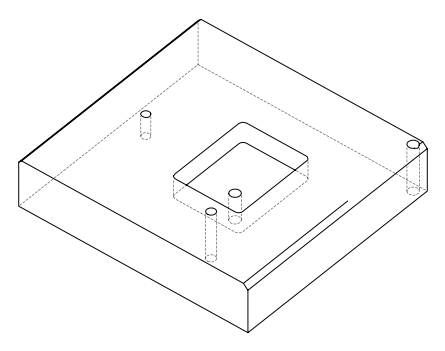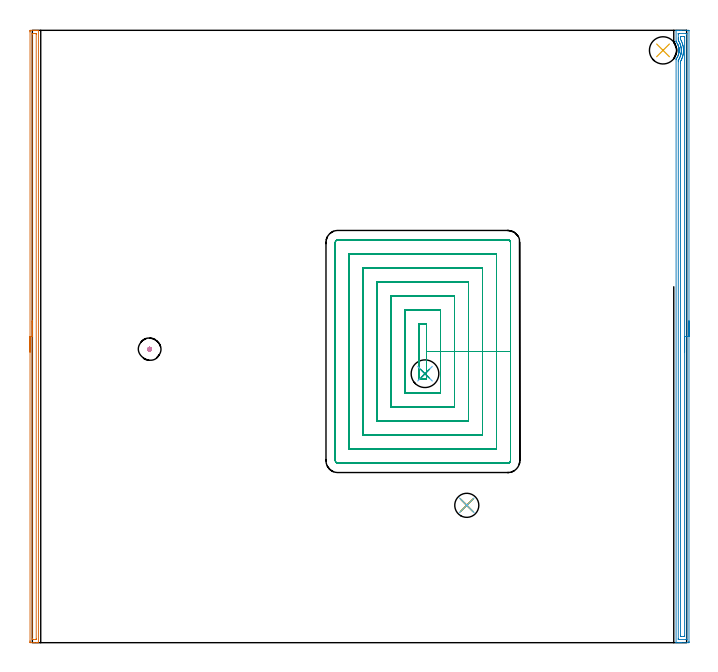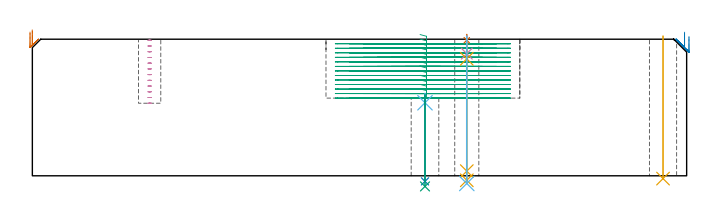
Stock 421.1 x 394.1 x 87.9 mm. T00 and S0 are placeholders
(PLAN: 12 operations, 8 tool changes, 75.2 min)
(1 AREA_MILL | FG_CHAMFER_SURFACE | UGT0205_001 | 6.5 min | 5745 mm3)
(2 AREA_MILL_1 | FG_CHAMFER_SURFACE_1 | UGT0205_001 | 9.71 min | 13578 mm3)
(3 MILL_RECTANGULAR_POCKET | POCKET_RECTANGULAR_STRAIGHT | NXT0201_011 | Follow Part, ap 3, ae 75% | 56.68 min | 734524 mm3)
(4 MILL_BLIND_HOLE_FROM_SOLID_MATERIAL | STEP1POCKET | NXT0201_011 | Spiral | 0.53 min | 6594 mm3)
(5 INDEXABLE_INSERT_DRILL_THROUGH_HOLE_FROM_SOLID | STEP1HOLE | NXT0302_006 | 0.37 min | 21102 mm3)
(6 SPOT_DRILL | STEP1HOLE_1 | NXT0321_9005460120000 | 0.06 min | 195 mm3)
(7 SPOT_DRILL_1 | STEP1HOLE_2 | NXT0321_9005460120000 | 0.03 min | 25 mm3)
(8 DRILL_THROUGH_HOLE_INTO_CENTER | STEP1HOLE_1 | NXT0301_086 | 0.23 min | 4973 mm3)
(9 DRILL_TO_ENLARGE_THROUGH_HOLE | STEP1HOLE_1 | UGT0301_248 | 0.24 min | 7245 mm3)
(10 DRILL_BLIND_HOLE_INTO_CENTER | STEP1HOLE_2 | NXT0301_033 | 0.05 min | 234 mm3)
(11 GUN_DRILL_THROUGH_HOLE | STEP1HOLE_2 | UGT0307_002 | 0.44 min | 2216 mm3)
(12 SPADE_DRILL_TO_ENLARGE_THROUGH_HOLE | STEP1HOLE_2 | UGT0306_006 | 0.38 min | 14101 mm3)
(TOOL UGT0205_001 | Chamfer Mill 20 x 3 x 45 deg. | D20 FL50 Z2)
(TOOL NXT0201_011 | ENDMILL 12mm [2P460-1200-NA 1630] | D12 FL38 Z6)
(TOOL NXT0302_006 | Index. Insert Drill 17.5mm [880-D1750L25-05] | D17.5 PA176 FL88 Z2)
(TOOL NXT0321_9005460120000 | NC Spot Drill, 142deg, 12mm, Carbide, Uncoated | D12 PA142 FL30 Z2)
(TOOL NXT0301_086 | Carbide Drill 11.5mm [860.1-1150-035A1-MM 2214] | D11.5 PA140 FL55 Z2)
(TOOL UGT0301_248 | Twist Drill 17.8 mm | D17.8 PA118 FL130 Z2)
(TOOL NXT0301_033 | Carbide Drill 6.2mm [860.1-0620-031A1-MM 2214] | D6.2 PA140 FL53 Z2)
(TOOL UGT0307_002 | Gun Drill 6 mm | D6 PA130 FL24 Z1)
(TOOL UGT0306_006 | Spade Drill 15.5mm | D15.5 PA132 FL10 Z2)
(OP 1 AREA_MILL)
G17 G21 G94 G90
T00 M6
G54
G17 G0 G90 X-1.5 Y187.05 S1061 M3
G43 Z97.9 H0
Z92.5
G94 G1 Y187.088 Z91.628 F250.
Y187.202 Z90.763
Y187.391 Z89.912
Y187.653 Z89.08
Y187.987 Z88.274
Y188.39 Z87.5
Y188.858 Z86.764
Y189.39 Z86.072
Y189.979 Z85.429
Y190.622 Z84.84
Y191.314 Z84.308
Y192.05 Z83.84
Y192.824 Z83.437
Y193.63 Z83.103
Y194.462 Z82.841
Y195.313 Z82.652
Y196.178 Z82.538
Y197.05 Z82.5
Y393.09
X-1.499 Y393.488 Z82.501
X-1.494 Y393.977 Z82.503
X-1.491 Y394.091 Z82.505
X-1.01 Y394.1 Z82.985
X0.758 Z84.752
X1.315 Z85.312
X1.642 Z85.638
X2.199 Z86.195
X2.526 Z86.521
X3.538 Z87.537
X3.883 Y394.093 Z87.874
X3.897 Y394.091 Z87.888
X3.9 Y393.934 Z87.9
Y0.161
X3.905 Y0.01 Z87.895
X3.883 Y0.008 Z87.874
X3.538 Y0. Z87.537
X3.181 Z87.18
X2.526 Z86.521
X1.315 Z85.312
X0.758 Z84.752
X-1.01 Y0.001 Z82.985
X-1.248 Y0.003 Z82.748
X-1.491 Y0.009 Z82.505
X-1.494 Y0.123 Z82.503
X-1.499 Y0.612 Z82.501
X-1.5 Y1.106 Z82.5
Y197.05
X-0.086 Z83.914
Y391.702
X-0.085 Y391.915 Z83.915
X-0.082 Y392.022 Z83.918
X-0.079 Y392.073 Z83.921
X-0.076 Y392.09 Z83.924
X-0.029 Y392.092 Z83.971
X0.366 Y392.099 Z84.366
X1.642 Y392.1 Z85.642
X2.134 Y392.099 Z86.134
X2.366 Y392.093 Z86.366
X2.473 Y392.09 Z86.473
X2.484 Y391.745 Z86.484
X2.485 Y391.702 Z86.485
X2.486 Y2.397 Z86.486
X2.485 Y2.185 Z86.485
X2.482 Y2.078 Z86.482
X2.479 Y2.027 Z86.479
X2.476 Y2.01 Z86.476
X2.429 Y2.008 Z86.429
X2.034 Y2.001 Z86.034
X0.758 Y2. Z84.758
X0.266 Y2.001 Z84.266
X0.033 Y2.006 Z84.033
X-0.073 Y2.01 Z83.927
X-0.084 Y2.355 Z83.916
X-0.085 Y2.397 Z83.915
X-0.086 Y197.05 Z83.914
Y197.922 Z83.952
Y198.786 Z84.066
Y199.638 Z84.255
Y200.47 Z84.517
Y201.276 Z84.851
Y202.05 Z85.254
Y202.786 Z85.723
Y203.478 Z86.254
Y204.121 Z86.843
Y204.71 Z87.486
Y205.241 Z88.178
Y205.71 Z88.914
Y206.113 Z89.688
Y206.447 Z90.494
Y206.709 Z91.326
Y206.898 Z92.178
Y207.012 Z93.043
Y207.05 Z93.914
G0 Z97.9
M5
M2
(OP 2 AREA_MILL_1)
G17 G21 G94 G90
T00 M6
G54
G17 G0 G90 X422.6 Y207.05 S1061 M3
G43 Z97.9 H0
Z89.6
G94 G1 Y207.012 Z88.728 F250.
Y206.898 Z87.864
Y206.709 Z87.012
Y206.447 Z86.18
Y206.113 Z85.374
Y205.71 Z84.6
Y205.242 Z83.864
Y204.71 Z83.172
Y204.121 Z82.529
Y203.478 Z81.94
Y202.786 Z81.408
Y202.05 Z80.94
Y201.276 Z80.537
Y200.47 Z80.203
Y199.638 Z79.941
Y198.786 Z79.752
Y197.922 Z79.638
Y197.05 Z79.6
Y0.612
X422.597 Y0.303 Z79.602
X422.592 Y0.01 Z79.606
X422.295 Y0. Z79.902
X417.559 Z84.635
X416.998 Z85.199
X416.668 Z85.528
X416.107 Z86.09
X415.777 Z86.418
X414.733 Z87.466
X414.35 Y0.007 Z87.842
X414.303 Y0.01 Z87.888
X414.3 Y0.165 Z87.9
Y375.63
X414.307 Y375.653 Z87.893
X414.316 Y375.678 Z87.883
X414.471 Y375.888 Z87.729
X414.518 Y375.95 Z87.682
X414.809 Y376.374 Z87.391
X415.178 Y376.989 Z87.02
X415.209 Y377.047 Z86.991
X415.323 Y377.269 Z86.875
X415.389 Y377.416 Z86.808
X415.524 Y377.713 Z86.674
X415.704 Y378.163 Z86.495
X415.752 Y378.309 Z86.444
X415.777 Y378.381 Z86.421
X415.823 Y378.519 Z86.375
X415.851 Y378.608 Z86.344
X415.888 Y378.738 Z86.307
X415.934 Y378.904 Z86.26
X415.979 Y379.057 Z86.218
X416.064 Y379.41 Z86.135
X416.117 Y379.732 Z86.081
X416.154 Y379.952 Z86.045
X416.171 Y380.095 Z86.027
X416.207 Y380.398 Z85.991
X416.21 Y380.446 Z85.988
X416.233 Y380.846 Z85.958
Y380.988 Z85.953
X416.237 Y381.016 Z85.956
Y381.035 Z85.955
X416.238 Y381.126 Z85.953
X416.24 Y381.263 Z85.952
X416.241 Y381.293 Z85.953
X416.236 Y381.405 Z85.956
X416.232 Y381.455
X416.225 Y381.74 Z85.971
X416.209 Y381.922 Z85.987
X416.207 Y381.952 Z85.991
X416.204 Y381.991 Z85.995
X416.186 Y382.188 Z86.012
X416.124 Y382.635 Z86.071
X416.099 Y382.773 Z86.095
X416.084 Y382.878 Z86.115
X416.074 Y382.935 Z86.126
X416.064 Y382.991 Z86.135
X416.003 Y383.261 Z86.196
X415.975 Y383.368 Z86.224
X415.932 Y383.529 Z86.266
X415.89 Y383.666 Z86.308
X415.794 Y383.978 Z86.404
X415.634 Y384.424 Z86.562
X415.575 Y384.559 Z86.619
X415.486 Y384.773 Z86.714
X415.443 Y384.874 Z86.756
X415.378 Y385.006 Z86.819
X415.229 Y385.318 Z86.969
X415.178 Y385.414 Z87.02
X415.156 Y385.452 Z87.042
X414.941 Y385.817 Z87.259
X414.688 Y386.212 Z87.512
X414.397 Y386.616 Z87.803
X414.305 Y386.735 Z87.895
X414.304 Y386.743 Z87.896
X414.3 Y387.238 Z87.9
Y393.935
X414.303 Y394.09 Z87.888
X414.35 Y394.093 Z87.842
X414.734 Y394.1 Z87.466
X415.117 Z87.082
X415.777 Z86.418
X416.998 Z85.199
X417.559 Z84.635
X422.014 Z80.183
X422.297 Y394.098 Z79.9
X422.592 Y394.09 Z79.606
X422.599 Y393.795 Z79.599
X422.6 Y197.05 Z79.6
X421.186 Z81.014
Y2.272
X421.184 Y2.146 Z81.016
X421.181 Y2.063 Z81.019
X421.178 Y2.008 Z81.022
X421.172 Y2.007 Z81.028
X421.123 Y2.004 Z81.077
X420.628 Y2. Z81.572
X416.172 Y2.002 Z86.028
X415.777 Y2.008 Z86.423
X415.727 Y2.01 Z86.473
X415.719 Y2.21 Z86.481
X415.715 Y2.335 Z86.485
Y2.398
X415.714 Y2.46 Z86.486
Y373.907
X415.719 Y374.737 Z86.481
X415.72 Y374.794 Z86.48
X415.732 Y374.834 Z86.468
X415.777 Y374.911 Z86.423
X416.048 Y375.359 Z86.152
X416.209 Y375.63 Z85.991
X416.373 Y375.926 Z85.827
X416.665 Y376.523 Z85.535
X416.668 Y376.529 Z85.532
X416.921 Y377.162 Z85.279
X417.012 Y377.416 Z85.188
X417.148 Y377.828 Z85.052
X417.289 Y378.309 Z84.911
X417.312 Y378.391 Z84.888
X417.33 Y378.462 Z84.87
X417.344 Y378.524 Z84.856
X417.41 Y378.829 Z84.79
X417.48 Y379.202 Z84.72
X417.492 Y379.269 Z84.708
X417.559 Y379.706 Z84.641
X417.599 Y380.054 Z84.601
X417.603 Y380.095 Z84.597
X417.648 Y380.898 Z84.552
X417.65 Y380.988 Z84.55
Y381.385
X417.637 Y381.802 Z84.563
X417.632 Y381.881 Z84.568
X417.559 Y382.69 Z84.641
X417.548 Y382.773 Z84.652
X417.546 Y382.787 Z84.654
X417.467 Y383.26 Z84.733
X417.389 Y383.666 Z84.811
X417.341 Y383.884 Z84.859
X417.241 Y384.265 Z84.959
X417.151 Y384.559 Z85.049
X416.948 Y385.172 Z85.252
X416.841 Y385.452 Z85.359
X416.668 Y385.861 Z85.532
X416.486 Y386.254 Z85.714
X416.441 Y386.345 Z85.759
X416.182 Y386.832 Z86.018
X415.938 Y387.238 Z86.262
X415.777 Y387.507 Z86.423
X415.721 Y388.131 Z86.479
X415.718 Y388.19 Z86.482
X415.714 Y389.024 Z86.486
Y389.086
Y391.765
Y391.828
X415.716 Y391.953 Z86.484
X415.719 Y392.037 Z86.481
X415.722 Y392.092 Z86.478
X415.728 Y392.093 Z86.472
X415.777 Y392.096 Z86.423
X416.272 Y392.1 Z85.928
X420.727 Z81.473
X421.123 Y392.096 Z81.077
X421.172 Y392.093 Z81.028
X421.178 Y392.092 Z81.022
X421.181 Y392.037 Z81.019
X421.184 Y391.953 Z81.016
X421.186 Y391.828 Z81.014
Y391.765
Y197.05
X419.772 Z82.428
X419.771 Y4.645 Z82.429
X419.769 Y4.183 Z82.431
X419.767 Y4.076 Z82.433
X419.765 Y4.026 Z82.435
X419.756 Y4.01 Z82.444
X419.707 Y4.007 Z82.493
X419.523 Y4.001 Z82.677
X417.376 Z84.824
X417.254 Y4.003 Z84.946
X417.157 Y4.008 Z85.043
X417.134 Y4.011 Z85.066
X417.132 Y4.016 Z85.068
X417.13 Y4.04 Z85.07
X417.129 Y4.183 Z85.071
Y372.952
X417.13 Y373.381 Z85.07
X417.134 Y373.844 Z85.066
X417.137 Y374.056 Z85.063
X417.531 Y374.765 Z84.669
X417.559 Y374.821 Z84.641
X417.815 Y375.374 Z84.385
X417.926 Y375.63 Z84.274
X418.08 Y376.001 Z84.12
X418.278 Y376.523 Z83.922
X418.323 Y376.65 Z83.877
X418.45 Y377.03 Z83.75
X418.536 Y377.33 Z83.664
X418.559 Y377.416 Z83.641
X418.716 Y378.043 Z83.484
X418.776 Y378.309 Z83.424
X418.86 Y378.791 Z83.34
X418.922 Y379.202 Z83.278
X418.971 Y379.573 Z83.229
X419.018 Y380.095 Z83.182
X419.036 Y380.4 Z83.164
X419.062 Y380.988 Z83.138
X419.063 Y381.266 Z83.137
X419.047 Y381.881 Z83.153
X419.028 Y382.195 Z83.172
X418.971 Y382.773 Z83.229
X418.924 Y383.191 Z83.276
X418.852 Y383.666 Z83.348
X418.738 Y384.271 Z83.462
X418.671 Y384.559 Z83.529
X418.45 Y385.37 Z83.75
X418.424 Y385.452 Z83.776
X418.411 Y385.492 Z83.789
X418.107 Y386.345 Z84.093
X417.864 Y386.932 Z84.336
X417.72 Y387.238 Z84.48
X417.559 Y387.564 Z84.641
X417.256 Y388.131 Z84.944
X417.137 Y388.349 Z85.063
X417.133 Y388.557 Z85.067
X417.13 Y389.024 Z85.07
X417.129 Y389.455 Z85.071
X417.131 Y389.917 Z85.069
X417.133 Y390.024 Z85.067
X417.135 Y390.074 Z85.065
X417.144 Y390.09 Z85.056
X417.193 Y390.093 Z85.007
X417.377 Y390.099 Z84.823
X419.524 Z82.676
X419.646 Y390.097 Z82.554
X419.743 Y390.092 Z82.457
X419.766 Y390.089 Z82.434
X419.768 Y390.084 Z82.432
X419.77 Y390.06 Z82.43
X419.771 Y389.917 Z82.429
X419.772 Y197.05 Z82.428
Y196.178 Z82.467
Y195.314 Z82.58
Y194.462 Z82.769
Y193.63 Z83.032
Y192.824 Z83.365
Y192.05 Z83.768
Y191.314 Z84.237
Y190.622 Z84.768
Y189.979 Z85.357
Y189.39 Z86.001
Y188.858 Z86.693
Y188.39 Z87.428
Y187.987 Z88.202
Y187.653 Z89.008
Y187.391 Z89.84
Y187.202 Z90.692
Y187.088 Z91.557
Y187.05 Z92.428
G0 Z97.9
M5
M2
(OP 3 MILL_RECTANGULAR_POCKET)
G17 G21 G94 G90
T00 M6
G54
G17 G0 G90 X249.524 Y169.5 S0 M3
G43 Z97.9 H1
Z90.9
G94 G1 X253.7 Z89.781 F250.
Y187.4 Z84.985
Y205.3 F500.
X249.
Y169.5
X253.7
Y187.4
X262.7
Y214.3
X240.
Y160.5
X262.7
Y187.4
X271.7
Y223.3
X231.
Y151.5
X271.7
Y187.4
X280.7
Y232.3
X222.
Y142.5
X280.7
Y187.4
X289.7
Y241.3
X213.
Y133.5
X289.7
Y187.4
X298.7
Y250.3
X204.
Y124.5
X298.7
Y187.4
X307.7
Y257.7
G3 X306.1 Y259.3 R1.6
G1 X196.6
G3 X195. Y257.7 R1.6
G1 Y117.1
G3 X196.6 Y115.5 R1.6
G1 X306.1
G3 X307.7 Y117.1 R1.6
G1 Y187.4
Y188.4
G0 X249.524 Y169.5 Z87.985
G1 X253.7 Z86.865 F250.
Y187.4 Z82.069
Y205.3 F500.
X249.
Y169.5
X253.7
Y187.4
X262.7
Y214.3
X240.
Y160.5
X262.7
Y187.4
X271.7
Y223.3
X231.
Y151.5
X271.7
Y187.4
X280.7
Y232.3
X222.
Y142.5
X280.7
Y187.4
X289.7
Y241.3
X213.
Y133.5
X289.7
Y187.4
X298.7
Y250.3
X204.
Y124.5
X298.7
Y187.4
X307.7
Y257.7
G3 X306.1 Y259.3 R1.6
G1 X196.6
G3 X195. Y257.7 R1.6
G1 Y117.1
G3 X196.6 Y115.5 R1.6
G1 X306.1
G3 X307.7 Y117.1 R1.6
G1 Y187.4
Y188.4
G0 X249.524 Y169.5 Z85.069
G1 X253.7 Z83.95 F250.
Y187.4 Z79.154
Y205.3 F500.
X249.
Y169.5
X253.7
Y187.4
X262.7
Y214.3
X240.
Y160.5
X262.7
Y187.4
X271.7
Y223.3
X231.
Y151.5
X271.7
Y187.4
X280.7
Y232.3
X222.
Y142.5
X280.7
Y187.4
X289.7
Y241.3
X213.
Y133.5
X289.7
Y187.4
X298.7
Y250.3
X204.
Y124.5
X298.7
Y187.4
X307.7
Y257.7
G3 X306.1 Y259.3 R1.6
G1 X196.6
G3 X195. Y257.7 R1.6
G1 Y117.1
G3 X196.6 Y115.5 R1.6
G1 X306.1
G3 X307.7 Y117.1 R1.6
G1 Y187.4
Y188.4
G0 X249.524 Y169.5 Z82.154
G1 X253.7 Z81.035 F250.
Y187.4 Z76.238
Y205.3 F500.
X249.
Y169.5
X253.7
Y187.4
X262.7
Y214.3
X240.
Y160.5
X262.7
Y187.4
X271.7
Y223.3
X231.
Y151.5
X271.7
Y187.4
X280.7
Y232.3
X222.
Y142.5
X280.7
Y187.4
X289.7
Y241.3
X213.
Y133.5
X289.7
Y187.4
X298.7
Y250.3
X204.
Y124.5
X298.7
Y187.4
X307.7
Y257.7
G3 X306.1 Y259.3 R1.6
G1 X196.6
G3 X195. Y257.7 R1.6
G1 Y117.1
G3 X196.6 Y115.5 R1.6
G1 X306.1
G3 X307.7 Y117.1 R1.6
G1 Y187.4
Y188.4
G0 X249.524 Y169.5 Z79.238
G1 X253.7 Z78.119 F250.
Y187.4 Z73.323
Y205.3 F500.
X249.
Y169.5
X253.7
Y187.4
X262.7
Y214.3
X240.
Y160.5
X262.7
Y187.4
X271.7
Y223.3
X231.
Y151.5
X271.7
Y187.4
X280.7
Y232.3
X222.
Y142.5
X280.7
Y187.4
X289.7
Y241.3
X213.
Y133.5
X289.7
Y187.4
X298.7
Y250.3
X204.
Y124.5
X298.7
Y187.4
X307.7
Y257.7
G3 X306.1 Y259.3 R1.6
G1 X196.6
G3 X195. Y257.7 R1.6
G1 Y117.1
G3 X196.6 Y115.5 R1.6
G1 X306.1
G3 X307.7 Y117.1 R1.6
G1 Y187.4
Y188.4
G0 X249.524 Y169.5 Z76.323
G1 X253.7 Z75.204 F250.
Y187.4 Z70.408
Y205.3 F500.
X249.
Y169.5
X253.7
Y187.4
X262.7
Y214.3
X240.
Y160.5
X262.7
Y187.4
X271.7
Y223.3
X231.
Y151.5
X271.7
Y187.4
X280.7
Y232.3
X222.
Y142.5
X280.7
Y187.4
X289.7
Y241.3
X213.
Y133.5
X289.7
Y187.4
X298.7
Y250.3
X204.
Y124.5
X298.7
Y187.4
X307.7
Y257.7
G3 X306.1 Y259.3 R1.6
G1 X196.6
G3 X195. Y257.7 R1.6
G1 Y117.1
G3 X196.6 Y115.5 R1.6
G1 X306.1
G3 X307.7 Y117.1 R1.6
G1 Y187.4
Y188.4
G0 X249.524 Y169.5 Z73.408
G1 X253.7 Z72.289 F250.
Y187.4 Z67.492
Y205.3 F500.
X249.
Y169.5
X253.7
Y187.4
X262.7
Y214.3
X240.
Y160.5
X262.7
Y187.4
X271.7
Y223.3
X231.
Y151.5
X271.7
Y187.4
X280.7
Y232.3
X222.
Y142.5
X280.7
Y187.4
X289.7
Y241.3
X213.
Y133.5
X289.7
Y187.4
X298.7
Y250.3
X204.
Y124.5
X298.7
Y187.4
X307.7
Y257.7
G3 X306.1 Y259.3 R1.6
G1 X196.6
G3 X195. Y257.7 R1.6
G1 Y117.1
G3 X196.6 Y115.5 R1.6
G1 X306.1
G3 X307.7 Y117.1 R1.6
G1 Y187.4
Y188.4
G0 X249.524 Y169.5 Z70.492
G1 X253.7 Z69.373 F250.
Y187.4 Z64.577
Y205.3 F500.
X249.
Y169.5
X253.7
Y187.4
X262.7
Y214.3
X240.
Y160.5
X262.7
Y187.4
X271.7
Y223.3
X231.
Y151.5
X271.7
Y187.4
X280.7
Y232.3
X222.
Y142.5
X280.7
Y187.4
X289.7
Y241.3
X213.
Y133.5
X289.7
Y187.4
X298.7
Y250.3
X204.
Y124.5
X298.7
Y187.4
X307.7
Y257.7
G3 X306.1 Y259.3 R1.6
G1 X196.6
G3 X195. Y257.7 R1.6
G1 Y117.1
G3 X196.6 Y115.5 R1.6
G1 X306.1
G3 X307.7 Y117.1 R1.6
G1 Y187.4
Y188.4
G0 X249.524 Y169.5 Z67.577
G1 X253.7 Z66.458 F250.
Y187.4 Z61.662
Y205.3 F500.
X249.
Y169.5
X253.7
Y187.4
X262.7
Y214.3
X240.
Y160.5
X262.7
Y187.4
X271.7
Y223.3
X231.
Y151.5
X271.7
Y187.4
X280.7
Y232.3
X222.
Y142.5
X280.7
Y187.4
X289.7
Y241.3
X213.
Y133.5
X289.7
Y187.4
X298.7
Y250.3
X204.
Y124.5
X298.7
Y187.4
X307.7
Y257.7
G3 X306.1 Y259.3 R1.6
G1 X196.6
G3 X195. Y257.7 R1.6
G1 Y117.1
G3 X196.6 Y115.5 R1.6
G1 X306.1
G3 X307.7 Y117.1 R1.6
G1 Y187.4
Y188.4
G0 X249.524 Y169.5 Z64.662
G1 X253.7 Z63.542 F250.
Y187.4 Z58.746
Y205.3 F500.
X249.
Y169.5
X253.7
Y187.4
X262.7
Y214.3
X240.
Y160.5
X262.7
Y187.4
X271.7
Y223.3
X231.
Y151.5
X271.7
Y187.4
X280.7
Y232.3
X222.
Y142.5
X280.7
Y187.4
X289.7
Y241.3
X213.
Y133.5
X289.7
Y187.4
X298.7
Y250.3
X204.
Y124.5
X298.7
Y187.4
X307.7
Y257.7
G3 X306.1 Y259.3 R1.6
G1 X196.6
G3 X195. Y257.7 R1.6
G1 Y117.1
G3 X196.6 Y115.5 R1.6
G1 X306.1
G3 X307.7 Y117.1 R1.6
G1 Y187.4
Y188.4
G0 X249.524 Y169.5 Z61.746
G1 X253.7 Z60.627 F250.
Y187.4 Z55.831
Y205.3 F500.
X249.
Y169.5
X253.7
Y187.4
X262.7
Y214.3
X240.
Y160.5
X262.7
Y187.4
X271.7
Y223.3
X231.
Y151.5
X271.7
Y187.4
X280.7
Y232.3
X222.
Y142.5
X280.7
Y187.4
X289.7
Y241.3
X213.
Y133.5
X289.7
Y187.4
X298.7
Y250.3
X204.
Y124.5
X298.7
Y187.4
X307.7
Y257.7
G3 X306.1 Y259.3 R1.6
G1 X196.6
G3 X195. Y257.7 R1.6
G1 Y117.1
G3 X196.6 Y115.5 R1.6
G1 X306.1
G3 X307.7 Y117.1 R1.6
G1 Y187.4
Y188.4
G0 X249.524 Y169.5 Z58.831
G1 X253.7 Z57.712 F250.
Y187.4 Z52.915
Y205.3 F500.
X249.
Y169.5
X253.7
Y187.4
X262.7
Y214.3
X240.
Y160.5
X262.7
Y187.4
X271.7
Y223.3
X231.
Y151.5
X271.7
Y187.4
X280.7
Y232.3
X222.
Y142.5
X280.7
Y187.4
X289.7
Y241.3
X213.
Y133.5
X289.7
Y187.4
X298.7
Y250.3
X204.
Y124.5
X298.7
Y187.4
X307.7
Y257.7
G3 X306.1 Y259.3 R1.6
G1 X196.6
G3 X195. Y257.7 R1.6
G1 Y117.1
G3 X196.6 Y115.5 R1.6
G1 X306.1
G3 X307.7 Y117.1 R1.6
G1 Y187.4
Y188.4
G0 X249.524 Y169.5 Z55.915
G1 X253.7 Z54.796 F250.
Y187.4 Z50.
Y205.3 F500.
X249.
Y169.5
X253.7
Y187.4
X262.7
Y214.3
X240.
Y160.5
X262.7
Y187.4
X271.7
Y223.3
X231.
Y151.5
X271.7
Y187.4
X280.7
Y232.3
X222.
Y142.5
X280.7
Y187.4
X289.7
Y241.3
X213.
Y133.5
X289.7
Y187.4
X298.7
Y250.3
X204.
Y124.5
X298.7
Y187.4
X307.7
Y257.7
G3 X306.1 Y259.3 R1.6
G1 X196.6
G3 X195. Y257.7 R1.6
G1 Y117.1
G3 X196.6 Y115.5 R1.6
G1 X306.1
G3 X307.7 Y117.1 R1.6
G1 Y187.4
Y188.4
G0 Z97.9
M5
M2
(OP 4 MILL_BLIND_HOLE_FROM_SOLID_MATERIAL)
G17 G21 G94 G90
T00 M6
G54
G17 G0 G90 X75.5 Y188.9 S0 M3
G43 Z97.9 H1
Z87.217
G94 G3 X76.075 Y189.475 R0.575 F250.
X75.5 Y190.05 R0.575
X74.35 Y188.9 R1.15
X75.5 Y190.05 R-1.15
X74.925 Y189.475 R0.575
X75.5 Y188.9 R0.575
G0 Z83.533
G3 X76.075 Y189.475 R0.575
X75.5 Y190.05 R0.575
X74.35 Y188.9 R1.15
X75.5 Y190.05 R-1.15
X74.925 Y189.475 R0.575
X75.5 Y188.9 R0.575
G0 Z79.85
G3 X76.075 Y189.475 R0.575
X75.5 Y190.05 R0.575
X74.35 Y188.9 R1.15
X75.5 Y190.05 R-1.15
X74.925 Y189.475 R0.575
X75.5 Y188.9 R0.575
G0 Z76.167
G3 X76.075 Y189.475 R0.575
X75.5 Y190.05 R0.575
X74.35 Y188.9 R1.15
X75.5 Y190.05 R-1.15
X74.925 Y189.475 R0.575
X75.5 Y188.9 R0.575
G0 Z72.483
G3 X76.075 Y189.475 R0.575
X75.5 Y190.05 R0.575
X74.35 Y188.9 R1.15
X75.5 Y190.05 R-1.15
X74.925 Y189.475 R0.575
X75.5 Y188.9 R0.575
G0 Z68.8
G3 X76.075 Y189.475 R0.575
X75.5 Y190.05 R0.575
X74.35 Y188.9 R1.15
X75.5 Y190.05 R-1.15
X74.925 Y189.475 R0.575
X75.5 Y188.9 R0.575
G0 Z65.117
G3 X76.075 Y189.475 R0.575
X75.5 Y190.05 R0.575
X74.35 Y188.9 R1.15
X75.5 Y190.05 R-1.15
X74.925 Y189.475 R0.575
X75.5 Y188.9 R0.575
G0 Z61.433
G3 X76.075 Y189.475 R0.575
X75.5 Y190.05 R0.575
X74.35 Y188.9 R1.15
X75.5 Y190.05 R-1.15
X74.925 Y189.475 R0.575
X75.5 Y188.9 R0.575
G0 Z57.75
G3 X76.075 Y189.475 R0.575
X75.5 Y190.05 R0.575
X74.35 Y188.9 R1.15
X75.5 Y190.05 R-1.15
X74.925 Y189.475 R0.575
X75.5 Y188.9 R0.575
G0 Z54.067
G3 X76.075 Y189.475 R0.575
X75.5 Y190.05 R0.575
X74.35 Y188.9 R1.15
X75.5 Y190.05 R-1.15
X74.925 Y189.475 R0.575
X75.5 Y188.9 R0.575
G0 Z50.383
G3 X76.075 Y189.475 R0.575
X75.5 Y190.05 R0.575
X74.35 Y188.9 R1.15
X75.5 Y190.05 R-1.15
X74.925 Y189.475 R0.575
X75.5 Y188.9 R0.575
G0 Z46.7
G3 X76.075 Y189.475 R0.575
X75.5 Y190.05 R0.575
X74.35 Y188.9 R1.15
X75.5 Y190.05 R-1.15
X74.925 Y189.475 R0.575
X75.5 Y188.9 R0.575
G0 Z97.9
M5
M2
(OP 5 INDEXABLE_INSERT_DRILL_THROUGH_HOLE_FROM_SOLID)
G17 G21 G94 G90
T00 M6
G54
G17 G0 G90 X405.9 Y381.2 S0 M3
G43 Z97.9 H1
G94 G81 G98 Z-1.806 F250. R89.9
G80
M5
M2
(OP 6 SPOT_DRILL)
G17 G21 G94 G90
T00 M6
G54
G17 G0 G90 X252.7 Y173.1 S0 M3
G43 Z97.9 H0
G94 G81 G98 Z47. F250. R53.
G80
M5
M2
(OP 7 SPOT_DRILL_1)
G17 G21 G94 G90
T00 M6
G54
G17 G0 G90 X279.6 Y88.4 S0 M3
G43 Z97.9 H0
G94 G81 G98 Z87.233 F250. R90.9
G80
M5
M2
(OP 8 DRILL_THROUGH_HOLE_INTO_CENTER)
G17 G21 G94 G90
T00 M6
G54
G17 G0 G90 X252.7 Y173.1 S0 M3
G43 Z97.9 H1
G94 G73 G98 Z-3.593 F250. Q10.719 R52.
G80
M5
M2
(OP 9 DRILL_TO_ENLARGE_THROUGH_HOLE)
G17 G21 G94 G90
T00 M6
G54
G17 G0 G90 X252.7 Y173.1 S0 M3
G43 Z97.9 H0
G94 G73 G98 Z-6.848 F250. Q14.212 R52.
G80
M5
M2
(OP 10 DRILL_BLIND_HOLE_INTO_CENTER)
G17 G21 G94 G90
T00 M6
G54
G17 G0 G90 X279.6 Y88.4 S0 M3
G43 Z97.9 H1
G94 G81 G98 Z78.6 F250. R89.9
G80
M5
M2
(OP 11 GUN_DRILL_THROUGH_HOLE)
G17 G21 G94 G90
T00 M6
G54
G17 G0 G90 X279.6 Y88.4 M8
G43 Z97.9 H0
Z87.829
S716 M3
G94 G1 Z75.293 F125. M26
G4 X.084
Z3. F250.
G4 X.084
Z-2.899 F125.
G4 X.084
M5
M9
G0 Z87.829
Z97.9
M2
(OP 12 SPADE_DRILL_TO_ENLARGE_THROUGH_HOLE)
G17 G21 G94 G90
T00 M6
G54
G17 G0 G90 X279.6 Y88.4 S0 M3
G43 Z97.9 H0
G94 G73 G98 Z-4.951 F250. Q15.475 R89.9
G80
M5
M2
